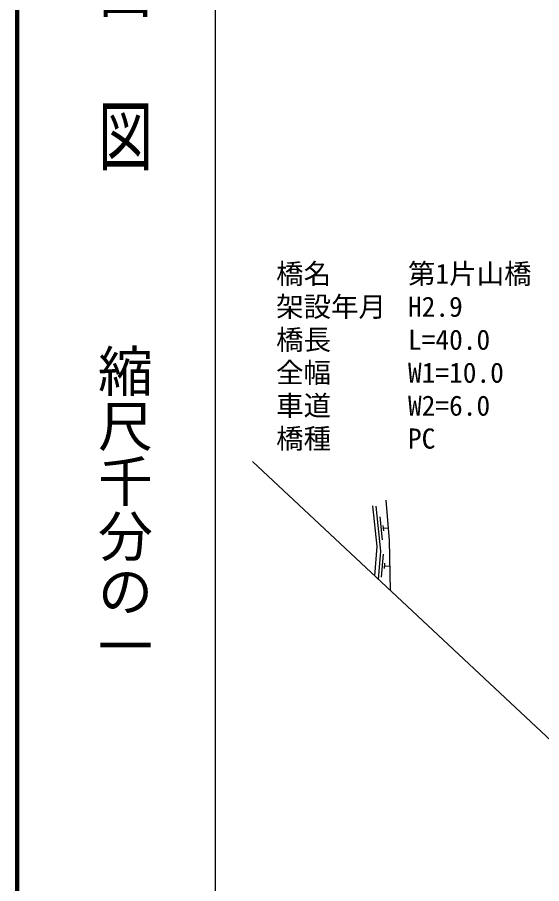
# Model space of a CAD drawing. Units: millimetres at full size, sheet at 1:1000; details may follow other scales. Extents: x 40000 to 680000, y 20000 to 380000.
# Drawn here: x 40000 to 87724, y 241851 to 320704 of the extents above; entities that cross this region are included whole.
import ezdxf
from ezdxf.enums import TextEntityAlignment as Align

# ---------------------------------------------------------------- set-up
doc = ezdxf.new("R2010")
doc.units = ezdxf.units.MM
doc.header["$LTSCALE"] = 1000
for name, color, linetype, lineweight in [('M-BGD', 7, 'Continuous', 25), ('M-BMK-OTRS', 5, 'Continuous', 25), ('M-STR-HTXT', 7, 'Continuous', 13), ('M-TTL', 2, 'Continuous', 140), ('M-TTL-BAND', 7, 'Continuous', 25)]:
    doc.layers.add(name, color=color, linetype=linetype, lineweight=lineweight)
doc.styles.add('@ＭＳ ゴシック', font='')
doc.styles.add('ＭＳ ゴシック', font='')
doc.styles.get('@ＭＳ ゴシック').set_extended_font_data('@MS Gothic')
doc.styles.get('ＭＳ ゴシック').set_extended_font_data('MS Gothic')

msp = doc.modelspace()

# ---------------------------------------------------------------- linework, layer by layer
at = {"layer": 'M-BGD'}
for p, q in [((72985, 275228), (73202, 273139)), ((73277, 274449), (73328, 273961)), ((73303, 274205), (73740, 274250)), ((73288, 271851), (73109, 269758)), ((73428, 271031), (73387, 270542)), ((73407, 270787), (73891, 270745))]:
    msp.add_line(p, q, dxfattribs=at)
for points in [[(72535, 269865), (72741, 272550), (72345, 276248)], [(72880, 269542), (73098, 272102), (72671, 276221)], [(73526, 276756), (73840, 273083), (73938, 268552)]]:
    msp.add_lwpolyline(points, dxfattribs=at)
at = {"layer": 'M-BMK-OTRS'}
msp.add_line((125674, 220147), (61403, 280280), dxfattribs=at)
at = {"layer": 'M-TTL'}
msp.add_line((40000, 380000), (40000, 20000), dxfattribs=at)
at = {"layer": 'M-TTL-BAND'}
msp.add_line((58000, 370000), (58000, 20000), dxfattribs=at)

# ---------------------------------------------------------------- texts
at = {"layer": 'M-STR-HTXT', "style": 'ＭＳ ゴシック'}
for s, p in [('橋名', (63555, 295898)), ('第1片山橋', (75555, 295898)), ('架設年月', (63555, 292898)), ('H2.9', (75555, 292898)), ('橋長', (63555, 289898)), ('L=40.0', (75555, 289898)), ('全幅', (63555, 286898)), ('W1=10.0', (75555, 286898)), ('車道', (63555, 283898)), ('W2=6.0', (75555, 283898)), ('橋種', (63555, 280898)), ('PC', (75555, 280898))]:
    msp.add_text(s, height=1833, dxfattribs=at).set_placement(p, align=Align.BOTTOM_LEFT)
at = {"layer": 'M-TTL-BAND', "style": '@ＭＳ ゴシック', "width": 1.4}
msp.add_text('平  面  図', height=3666, rotation=270, dxfattribs=at).set_placement((49777, 306475), align=Align.MIDDLE_RIGHT)
at = {"layer": 'M-TTL-BAND', "style": '@ＭＳ ゴシック'}
msp.add_text('縮尺千分の一', height=3666, rotation=270, dxfattribs=at).set_placement((49777, 261030), align=Align.MIDDLE_RIGHT)

doc.saveas('drawing.dxf')
